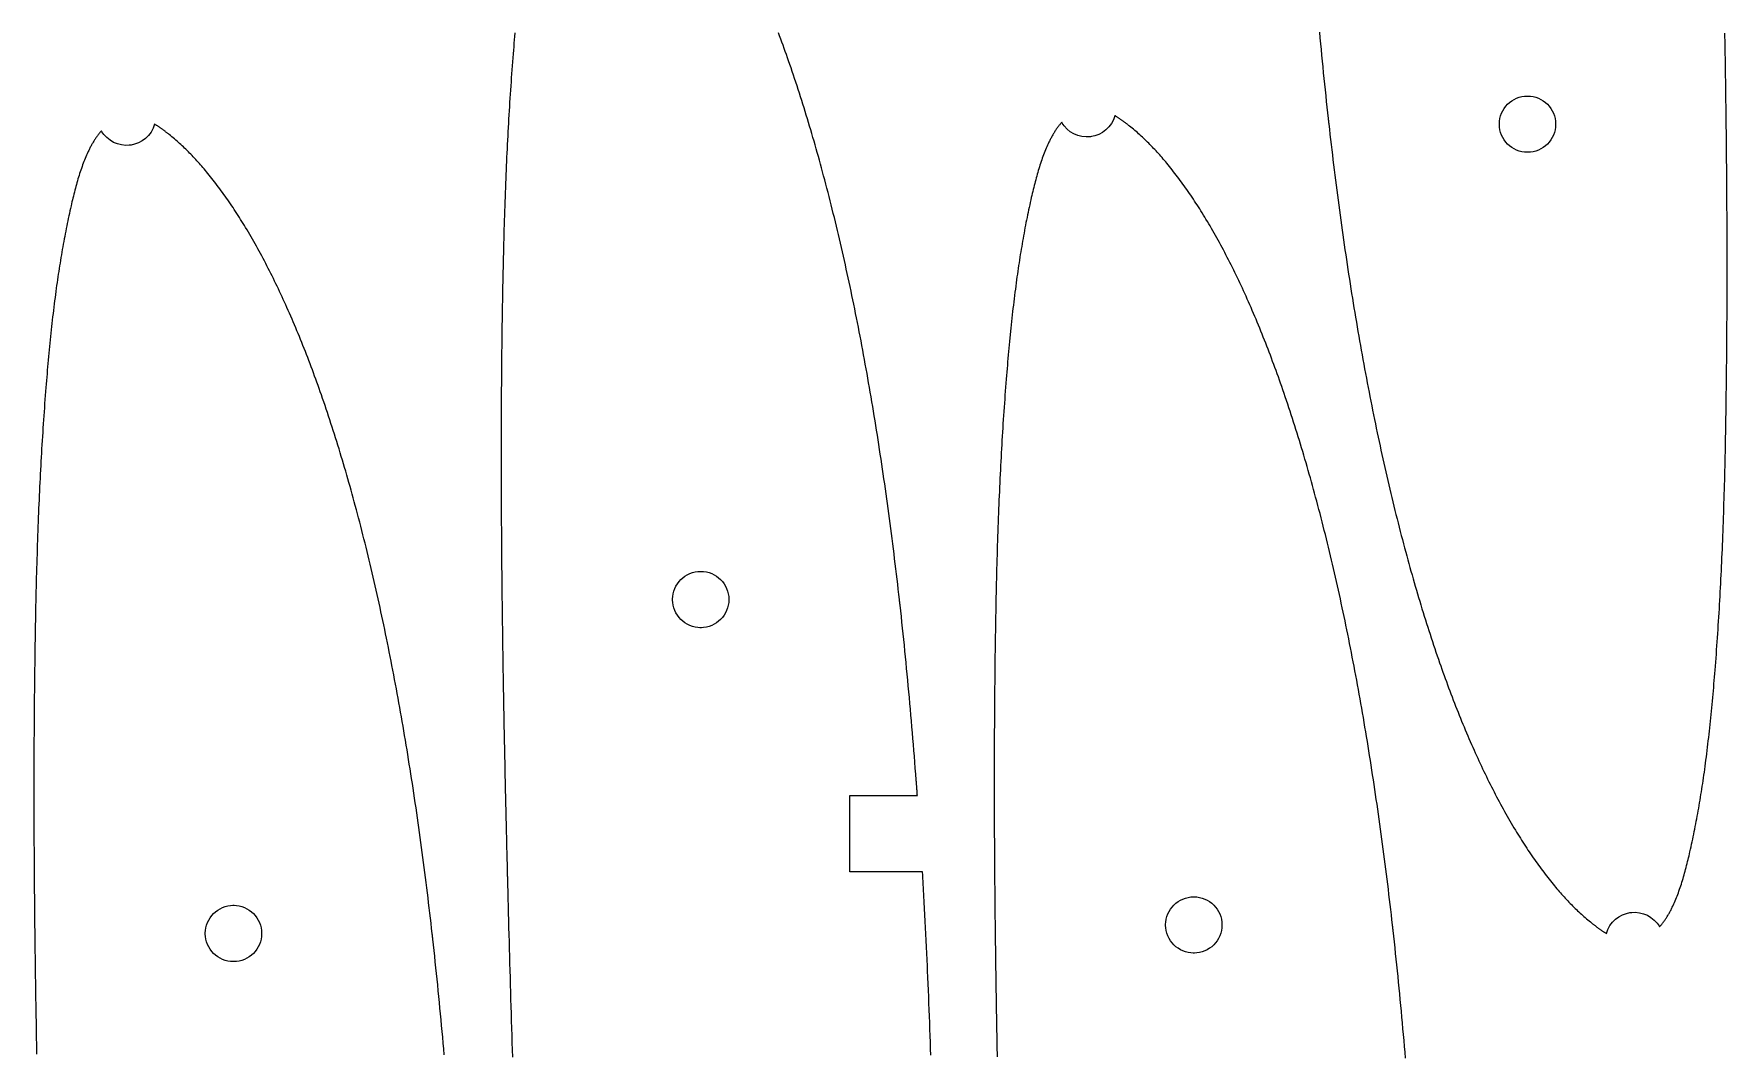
# Model space of a CAD drawing. Extents: x 0 to 97, y 0 to 653.
# Drawn here: x 0.7 to 94, y 342 to 398.2 of the extents above; entities that cross this region are included whole.
import ezdxf

# ---------------------------------------------------------------- set-up
doc = ezdxf.new("R2010")
doc.units = 0
doc.layers.get('0').update_dxf_attribs({"linetype": 'CONTINUOUS'})

msp = doc.modelspace()

# ---------------------------------------------------------------- linework, layer by layer
at = {"color": 0}
for points in [[(71.5228, 398.274), (71.5525, 397.953), (71.5825, 397.632), (71.6129, 397.313), (71.6438, 396.992), (71.6749, 396.674), (71.7064, 396.354), (71.7382, 396.036), (71.7704, 395.718), (71.8031, 395.401), (71.836, 395.085), (71.8693, 394.768), (71.9031, 394.451), (71.9369, 394.136), (71.9715, 393.821), (72.0063, 393.507), (72.0075, 393.497), (72.0086, 393.486), (72.0097, 393.476), (72.011, 393.465), (72.0121, 393.456), (72.0132, 393.446), (72.0154, 393.425), (72.0167, 393.414), (72.0178, 393.404), (72.0189, 393.393), (72.0201, 393.383), (72.0212, 393.374), (72.0224, 393.362), (72.0236, 393.353), (72.0258, 393.332), (72.0271, 393.322), (72.0282, 393.311), (72.0293, 393.301), (72.0304, 393.29), (72.0317, 393.281), (72.0328, 393.271), (72.0339, 393.26), (72.0351, 393.25), (72.0362, 393.239), (72.0374, 393.229), (72.0386, 393.219), (72.0397, 393.208), (72.0408, 393.199), (72.0728, 392.917), (72.105, 392.636), (72.1376, 392.354), (72.1704, 392.074), (72.2036, 391.794), (72.2371, 391.515), (72.2708, 391.235), (72.305, 390.957), (72.3394, 390.678), (72.3742, 390.4), (72.4092, 390.122), (72.4446, 389.846), (72.4803, 389.569), (72.5162, 389.293), (72.5526, 389.017), (72.5892, 388.742), (72.6261, 388.467), (72.6635, 388.192), (72.701, 387.918), (72.7389, 387.644), (72.7771, 387.371), (72.8157, 387.097), (72.8544, 386.825), (72.8936, 386.553), (72.9332, 386.282), (72.9729, 386.011), (73.0131, 385.74), (73.0536, 385.471), (73.0943, 385.201), (73.1354, 384.932), (73.1764, 384.667), (73.2175, 384.401), (73.259, 384.138), (73.3008, 383.874), (73.3431, 383.611), (73.3854, 383.349), (73.4283, 383.086), (73.4714, 382.824), (73.5149, 382.563), (73.5586, 382.301), (73.6028, 382.042), (73.6472, 381.782), (73.6919, 381.522), (73.7371, 381.264), (73.7825, 381.006), (73.8282, 380.747), (73.8743, 380.49), (73.9208, 380.233), (73.9676, 379.976), (74.0147, 379.721), (74.0622, 379.465), (74.11, 379.211), (74.1582, 378.956), (74.2067, 378.703), (74.2556, 378.449), (74.3049, 378.196), (74.3544, 377.944), (74.4043, 377.692), (74.4546, 377.442), (74.5053, 377.19), (74.5562, 376.94), (74.6064, 376.696), (74.6569, 376.453), (74.7078, 376.21), (74.759, 375.968), (74.8107, 375.726), (74.8626, 375.485), (74.9149, 375.244), (74.9675, 375.004), (75.0206, 374.764), (75.0739, 374.525), (75.1275, 374.286), (75.1815, 374.049), (75.236, 373.811), (75.2907, 373.574), (75.3458, 373.338), (75.4013, 373.101), (75.4571, 372.867), (75.5133, 372.632), (75.5699, 372.397), (75.6268, 372.164), (75.684, 371.932), (75.7415, 371.699), (75.7996, 371.468), (75.8579, 371.236), (75.9167, 371.006), (75.9757, 370.776), (76.0351, 370.547), (76.095, 370.318), (76.1551, 370.09), (76.2156, 369.862), (76.2765, 369.636), (76.334, 369.424), (76.3917, 369.213), (76.4499, 369.001), (76.5082, 368.792), (76.5669, 368.582), (76.6261, 368.372), (76.6856, 368.164), (76.7453, 367.956), (76.8053, 367.749), (76.8658, 367.542), (76.9265, 367.335), (76.9876, 367.129), (77.049, 366.925), (77.1108, 366.721), (77.1729, 366.517), (77.2354, 366.314), (77.2982, 366.111), (77.3614, 365.908), (77.4249, 365.707), (77.4886, 365.507), (77.5529, 365.307), (77.6175, 365.107), (77.6824, 364.908), (77.7476, 364.711), (77.8132, 364.513), (77.8792, 364.317), (77.9456, 364.121), (78.0122, 363.925), (78.0793, 363.731), (78.1467, 363.536), (78.2076, 363.362), (78.2689, 363.189), (78.3304, 363.015), (78.3924, 362.843), (78.4546, 362.671), (78.5169, 362.5), (78.5797, 362.329), (78.6429, 362.16), (78.7063, 361.99), (78.7699, 361.821), (78.8339, 361.653), (78.8982, 361.485), (78.9628, 361.318), (79.0278, 361.151), (79.0931, 360.985), (79.1586, 360.819), (79.2244, 360.656), (79.2907, 360.492), (79.3571, 360.328), (79.424, 360.165), (79.4911, 360.003), (79.5586, 359.842), (79.6264, 359.681), (79.6946, 359.521), (79.7631, 359.361), (79.8318, 359.201), (79.901, 359.043), (79.9704, 358.886), (80.0401, 358.729), (80.1103, 358.574), (80.1769, 358.426), (80.2439, 358.279), (80.3111, 358.133), (80.3788, 357.989), (80.4465, 357.844), (80.5147, 357.7), (80.5832, 357.557), (80.6519, 357.414), (80.721, 357.272), (80.7904, 357.131), (80.8601, 356.99), (80.93, 356.85), (81.0003, 356.711), (81.071, 356.572), (81.1418, 356.433), (81.2129, 356.297), (81.2844, 356.16), (81.3562, 356.025), (81.4283, 355.889), (81.5007, 355.754), (81.5733, 355.621), (81.6464, 355.487), (81.7196, 355.356), (81.7932, 355.224), (81.8671, 355.093), (81.9413, 354.964), (82.0158, 354.835), (82.0906, 354.706), (82.1657, 354.578), (82.2411, 354.451), (82.3168, 354.325), (82.3851, 354.211), (82.4539, 354.1), (82.5228, 353.987), (82.5919, 353.876), (82.6612, 353.767), (82.731, 353.657), (82.8008, 353.547), (82.8708, 353.439), (82.9413, 353.332), (83.0117, 353.225), (83.0825, 353.118), (83.1535, 353.013), (83.2247, 352.908), (83.2963, 352.804), (83.3679, 352.701), (83.4399, 352.599), (83.5119, 352.497), (83.5843, 352.397), (83.6569, 352.297), (83.7297, 352.197), (83.8028, 352.099), (83.876, 352.001), (83.9494, 351.904), (84.0231, 351.808), (84.0969, 351.714), (84.171, 351.619), (84.2453, 351.526), (84.3197, 351.433), (84.3944, 351.343), (84.4694, 351.251), (84.535, 351.174), (84.6007, 351.096), (84.6667, 351.018), (84.7328, 350.942), (84.799, 350.867), (84.8654, 350.792), (84.9321, 350.718), (84.9989, 350.644), (85.0658, 350.571), (85.1331, 350.499), (85.2004, 350.428), (85.2679, 350.357), (85.3357, 350.287), (85.4037, 350.218), (85.4719, 350.149), (85.5403, 350.081), (85.6089, 350.014), (85.6778, 349.947), (85.7468, 349.882), (85.8161, 349.817), (85.8857, 349.753), (85.9554, 349.689), (86.0254, 349.625), (86.0957, 349.564), (86.1663, 349.501), (86.2369, 349.442), (86.3081, 349.381), (86.3793, 349.322), (86.4508, 349.263), (86.5226, 349.206), (86.5483, 349.185), (86.5742, 349.164), (86.6, 349.144), (86.6258, 349.124), (86.6518, 349.103), (86.6776, 349.083), (86.7036, 349.064), (86.7296, 349.043), (86.7556, 349.024), (86.7817, 349.004), (86.8076, 348.985), (86.8337, 348.965), (86.8599, 348.946), (86.886, 348.928), (86.9122, 348.908), (86.9383, 348.89), (86.9646, 348.871), (86.9907, 348.853), (87.0169, 348.835), (87.0432, 348.817), (87.0694, 348.799), (87.0957, 348.781), (87.1219, 348.763), (87.1482, 348.746), (87.1746, 348.729), (87.2008, 348.711), (87.2272, 348.694), (87.2535, 348.678), (87.2797, 348.661), (87.3061, 348.646), (87.3325, 348.629), (87.3485, 348.686), (87.4138, 348.854), (87.5256, 349.061), (87.665, 349.247), (87.8292, 349.411), (88.0151, 349.549), (88.22, 349.658), (88.4411, 349.739), (88.6163, 349.779), (88.6754, 349.786), (88.7344, 349.793), (88.9139, 349.797), (89.1479, 349.775), (89.3736, 349.718), (89.5878, 349.631), (89.7871, 349.511), (89.9679, 349.365), (90.1271, 349.193), (90.2314, 349.046), (90.2611, 348.994), (90.2896, 349.026), (90.3178, 349.06), (90.3456, 349.093), (90.3732, 349.126), (90.4006, 349.161), (90.4276, 349.196), (90.4544, 349.231), (90.481, 349.267), (90.5074, 349.303), (90.5335, 349.34), (90.5593, 349.376), (90.5849, 349.415), (90.6101, 349.453), (90.6353, 349.492), (90.6601, 349.531), (90.6847, 349.571), (90.709, 349.611), (90.7332, 349.651), (90.7571, 349.692), (90.7808, 349.733), (90.8043, 349.775), (90.8275, 349.818), (90.8506, 349.86), (90.8733, 349.904), (90.8958, 349.947), (90.9182, 349.992), (90.9404, 350.036), (90.9624, 350.081), (90.9842, 350.126), (91.0057, 350.172), (91.044, 350.256), (91.0818, 350.34), (91.119, 350.426), (91.1556, 350.514), (91.1914, 350.603), (91.2267, 350.692), (91.2614, 350.783), (91.2957, 350.875), (91.3293, 350.968), (91.3624, 351.063), (91.395, 351.158), (91.4271, 351.254), (91.4587, 351.351), (91.4899, 351.45), (91.5206, 351.549), (91.5507, 351.649), (91.5806, 351.75), (91.6099, 351.853), (91.6389, 351.956), (91.6675, 352.058), (91.6957, 352.162), (91.7235, 352.268), (91.751, 352.374), (91.7782, 352.481), (91.805, 352.588), (91.8317, 352.696), (91.8579, 352.804), (91.8839, 352.914), (91.9096, 353.022), (91.9351, 353.133), (91.966, 353.268), (91.9964, 353.404), (92.0265, 353.542), (92.0565, 353.679), (92.086, 353.818), (92.1153, 353.957), (92.1442, 354.096), (92.1728, 354.237), (92.2011, 354.378), (92.229, 354.519), (92.2567, 354.662), (92.284, 354.806), (92.3111, 354.95), (92.3379, 355.096), (92.3643, 355.24), (92.3906, 355.388), (92.4164, 355.533), (92.4419, 355.682), (92.4671, 355.831), (92.4921, 355.979), (92.5167, 356.129), (92.5411, 356.279), (92.5651, 356.431), (92.5889, 356.583), (92.6124, 356.735), (92.6356, 356.889), (92.6583, 357.043), (92.681, 357.197), (92.7033, 357.353), (92.7253, 357.508), (92.7471, 357.665), (92.7703, 357.838), (92.7935, 358.01), (92.8161, 358.183), (92.8385, 358.357), (92.8604, 358.532), (92.8822, 358.708), (92.9036, 358.885), (92.9247, 359.061), (92.9454, 359.24), (92.966, 359.418), (92.9861, 359.599), (93.0061, 359.778), (93.0257, 359.96), (93.045, 360.14), (93.064, 360.324), (93.0828, 360.506), (93.1014, 360.69), (93.1196, 360.874), (93.1376, 361.06), (93.1553, 361.244), (93.1728, 361.431), (93.19, 361.618), (93.2069, 361.806), (93.2237, 361.994), (93.2403, 362.183), (93.2565, 362.372), (93.2726, 362.563), (93.2885, 362.753), (93.304, 362.944), (93.3194, 363.136), (93.3368, 363.357), (93.3539, 363.576), (93.3707, 363.799), (93.3872, 364.021), (93.4035, 364.243), (93.4196, 364.467), (93.4353, 364.692), (93.4508, 364.917), (93.4661, 365.142), (93.4811, 365.368), (93.4958, 365.596), (93.5103, 365.824), (93.5244, 366.051), (93.5385, 366.281), (93.5521, 366.51), (93.5656, 366.74), (93.5787, 366.972), (93.5917, 367.204), (93.6043, 367.436), (93.6168, 367.669), (93.6289, 367.903), (93.6408, 368.138), (93.6525, 368.372), (93.6639, 368.608), (93.6751, 368.844), (93.686, 369.082), (93.6967, 369.319), (93.7071, 369.558), (93.7172, 369.797), (93.7272, 370.036), (93.7368, 370.276), (93.7467, 370.528), (93.7563, 370.779), (93.7656, 371.032), (93.7746, 371.286), (93.7833, 371.539), (93.7919, 371.794), (93.8003, 372.049), (93.8083, 372.306), (93.8161, 372.561), (93.8236, 372.818), (93.8311, 373.076), (93.8382, 373.335), (93.8451, 373.593), (93.8518, 373.853), (93.8583, 374.114), (93.8646, 374.374), (93.8707, 374.636), (93.8765, 374.897), (93.8822, 375.16), (93.8878, 375.424), (93.8931, 375.686), (93.8982, 375.951), (93.9031, 376.215), (93.9078, 376.482), (93.9125, 376.747), (93.9168, 377.014), (93.9211, 377.281), (93.9251, 377.549), (93.929, 377.817), (93.9329, 378.085), (93.9368, 378.376), (93.9406, 378.668), (93.9442, 378.961), (93.9475, 379.254), (93.9508, 379.549), (93.9539, 379.843), (93.9568, 380.138), (93.9594, 380.433), (93.9621, 380.731), (93.9644, 381.026), (93.9667, 381.325), (93.9688, 381.622), (93.9707, 381.921), (93.9725, 382.221), (93.974, 382.519), (93.9754, 382.821), (93.9767, 383.121), (93.9778, 383.422), (93.9786, 383.725), (93.9794, 384.028), (93.9801, 384.331), (93.9806, 384.635), (93.9808, 384.939), (93.981, 385.243), (93.981, 385.549), (93.9807, 385.854), (93.9804, 386.161), (93.9799, 386.468), (93.9792, 386.776), (93.9785, 387.083), (93.9775, 387.392), (93.9768, 387.576), (93.9761, 387.761), (93.9753, 387.947), (93.9744, 388.132), (93.9736, 388.317), (93.9728, 388.503), (93.9717, 388.689), (93.9707, 388.875), (93.9696, 389.061), (93.9685, 389.247), (93.9672, 389.433), (93.966, 389.619), (93.9647, 389.807), (93.9633, 389.993), (93.9619, 390.181), (93.9606, 390.368), (93.959, 390.556), (93.9575, 390.743), (93.9558, 390.931), (93.9542, 391.119), (93.9525, 391.307), (93.9507, 391.496), (93.9489, 391.685), (93.9471, 391.872), (93.9451, 392.061), (93.9432, 392.251), (93.9413, 392.44), (93.9392, 392.629), (93.9371, 392.819), (93.935, 393.008), (93.9328, 393.199), (93.931, 393.35), (93.9292, 393.503), (93.9274, 393.654), (93.9254, 393.807), (93.9235, 393.958), (93.9217, 394.111), (93.9196, 394.264), (93.9176, 394.417), (93.9157, 394.568), (93.9136, 394.721), (93.9115, 394.875), (93.9094, 395.028), (93.9072, 395.181), (93.9051, 395.333), (93.9029, 395.487), (93.9007, 395.64), (93.8985, 395.793), (93.8961, 395.947), (93.8939, 396.101), (93.8915, 396.254), (93.8892, 396.408), (93.8868, 396.563), (93.8844, 396.717), (93.8819, 396.871), (93.8794, 397.025), (93.8769, 397.179), (93.8744, 397.333), (93.8719, 397.487), (93.8693, 397.643), (93.8668, 397.797), (93.8633, 398.001), (93.8599, 398.207)], [(27.2108, 398.225), (27.1943, 398.036), (27.1781, 397.846), (27.1619, 397.656), (27.1461, 397.465), (27.1306, 397.274), (27.1151, 397.082), (27.0978, 396.862), (27.0807, 396.642), (27.0639, 396.421), (27.0474, 396.199), (27.031, 395.975), (27.015, 395.751), (26.9993, 395.528), (26.9837, 395.303), (26.9685, 395.076), (26.9535, 394.85), (26.9387, 394.624), (26.9243, 394.396), (26.9101, 394.168), (26.8961, 393.939), (26.8825, 393.708), (26.869, 393.478), (26.8558, 393.247), (26.8429, 393.015), (26.8303, 392.782), (26.8178, 392.55), (26.8057, 392.315), (26.7938, 392.081), (26.7821, 391.846), (26.7707, 391.61), (26.7594, 391.374), (26.7486, 391.138), (26.7379, 390.899), (26.7275, 390.661), (26.7174, 390.422), (26.7074, 390.182), (26.6978, 389.942), (26.6879, 389.692), (26.6783, 389.439), (26.669, 389.186), (26.66, 388.933), (26.6513, 388.679), (26.6426, 388.425), (26.6344, 388.169), (26.6262, 387.914), (26.6185, 387.657), (26.6108, 387.4), (26.6035, 387.143), (26.5964, 386.885), (26.5894, 386.625), (26.5828, 386.365), (26.5763, 386.106), (26.57, 385.844), (26.5639, 385.583), (26.5581, 385.321), (26.5524, 385.058), (26.5468, 384.796), (26.5415, 384.532), (26.5364, 384.268), (26.5315, 384.003), (26.5268, 383.737), (26.5221, 383.471), (26.5178, 383.206), (26.5135, 382.938), (26.5094, 382.671), (26.5054, 382.403), (26.5017, 382.133), (26.4978, 381.842), (26.494, 381.55), (26.4904, 381.257), (26.4871, 380.964), (26.4839, 380.671), (26.4807, 380.376), (26.4778, 380.081), (26.4751, 379.785), (26.4725, 379.489), (26.4701, 379.192), (26.4679, 378.894), (26.4658, 378.596), (26.4639, 378.297), (26.4621, 377.999), (26.4606, 377.699), (26.4592, 377.399), (26.4579, 377.097), (26.4568, 376.796), (26.4558, 376.494), (26.4551, 376.192), (26.4544, 375.888), (26.454, 375.585), (26.4538, 375.281), (26.4536, 374.975), (26.4536, 374.669), (26.4539, 374.364), (26.4542, 374.057), (26.4547, 373.75), (26.4554, 373.443), (26.4561, 373.135), (26.4571, 372.826), (26.4578, 372.642), (26.4585, 372.457), (26.4593, 372.272), (26.4601, 372.088), (26.461, 371.901), (26.4618, 371.717), (26.4628, 371.531), (26.4639, 371.344), (26.465, 371.158), (26.4661, 370.972), (26.4672, 370.786), (26.4685, 370.599), (26.4699, 370.412), (26.4713, 370.225), (26.4726, 370.037), (26.474, 369.851), (26.4756, 369.664), (26.4771, 369.475), (26.4787, 369.287), (26.4804, 369.1), (26.4821, 368.911), (26.4839, 368.724), (26.4856, 368.535), (26.4875, 368.346), (26.4894, 368.157), (26.4914, 367.968), (26.4933, 367.779), (26.4954, 367.589), (26.4975, 367.4), (26.4996, 367.21), (26.5018, 367.021), (26.5036, 366.868), (26.5054, 366.717), (26.5072, 366.564), (26.5092, 366.412), (26.5111, 366.26), (26.5129, 366.108), (26.5149, 365.956), (26.5169, 365.803), (26.5189, 365.65), (26.521, 365.497), (26.5231, 365.344), (26.5251, 365.192), (26.5274, 365.039), (26.5294, 364.885), (26.5317, 364.732), (26.5339, 364.579), (26.5361, 364.425), (26.5385, 364.272), (26.5407, 364.118), (26.5431, 363.964), (26.5454, 363.81), (26.5478, 363.657), (26.5501, 363.503), (26.5526, 363.349), (26.555, 363.194), (26.5575, 363.04), (26.5601, 362.885), (26.5626, 362.731), (26.5653, 362.576), (26.5678, 362.421), (26.5713, 362.217), (26.5747, 362.013), (26.5783, 361.808), (26.5819, 361.603), (26.5856, 361.397), (26.5893, 361.193), (26.5931, 360.987), (26.5967, 360.782), (26.6006, 360.575), (26.6044, 360.369), (26.6083, 360.164), (26.6122, 359.957), (26.6163, 359.751), (26.6203, 359.544), (26.6243, 359.338), (26.6285, 359.132), (26.6326, 358.925), (26.6368, 358.717), (26.641, 358.51), (26.6453, 358.303), (26.6496, 358.094), (26.6539, 357.888), (26.6582, 357.679), (26.6626, 357.471), (26.6672, 357.264), (26.6717, 357.056), (26.6761, 356.847), (26.6808, 356.638), (26.6854, 356.429), (26.69, 356.221), (26.6931, 356.082), (26.6963, 355.942), (26.6994, 355.803), (26.7025, 355.664), (26.7057, 355.525), (26.7089, 355.385), (26.7121, 355.246), (26.7153, 355.106), (26.7185, 354.967), (26.725, 354.688), (26.7283, 354.547), (26.7317, 354.407), (26.7349, 354.268), (26.7383, 354.128), (26.7415, 353.987), (26.745, 353.847), (26.7517, 353.567), (26.7551, 353.426), (26.7585, 353.286), (26.7619, 353.146), (26.7654, 353.006), (26.7724, 352.725), (26.7793, 352.443), (26.7828, 352.303), (26.7862, 352.161), (26.7899, 352.021), (26.7904, 351.997), (26.7917, 351.95), (26.7922, 351.926), (26.7928, 351.903), (26.7935, 351.879), (26.794, 351.856), (26.7946, 351.832), (26.7951, 351.808), (26.7958, 351.785), (26.7964, 351.761), (26.7976, 351.714), (26.7982, 351.69), (26.8, 351.618), (26.8006, 351.594), (26.8029, 351.5), (26.8036, 351.476), (26.8065, 351.358), (26.8072, 351.335), (26.8078, 351.311), (26.8178, 350.921), (26.8279, 350.529), (26.8382, 350.138), (26.8485, 349.746), (26.8589, 349.354), (26.8693, 348.961), (26.88, 348.568), (26.8907, 348.174), (26.9015, 347.779), (26.9124, 347.385), (26.9233, 346.99), (26.9343, 346.594), (26.9454, 346.199), (26.9567, 345.803), (26.9681, 345.406), (26.9794, 345.008), (26.991, 344.611), (27.0025, 344.214), (27.0142, 343.815), (27.026, 343.417), (27.0378, 343.018), (27.0497, 342.618), (27.0617, 342.219), (27.0738, 341.819)], [(50.119, 341.925), (50.1078, 342.285), (50.0962, 342.643), (50.0843, 343.001), (50.0719, 343.358), (50.0594, 343.717), (50.0464, 344.074), (50.0331, 344.431), (50.0194, 344.786), (50.0054, 345.143), (49.9911, 345.499), (49.9764, 345.854), (49.9612, 346.21), (49.946, 346.564), (49.9381, 346.742), (49.9301, 346.918), (49.9221, 347.096), (49.914, 347.272), (49.9058, 347.45), (49.8975, 347.626), (49.8892, 347.804), (49.8807, 347.981), (49.8721, 348.157), (49.8635, 348.333), (49.8547, 348.51), (49.846, 348.686), (49.8371, 348.862), (49.8281, 349.039), (49.8189, 349.215), (49.8097, 349.392), (49.8006, 349.567), (49.7912, 349.743), (49.7818, 349.919), (49.7724, 350.094), (49.7626, 350.269), (49.7529, 350.446), (49.7432, 350.621), (49.7333, 350.796), (49.7235, 350.971), (49.7133, 351.146), (49.7032, 351.321), (49.6931, 351.496), (49.6828, 351.671), (49.6724, 351.846), (49.6619, 352.021), (45.6619, 352.021), (45.6619, 356.221), (49.3825, 356.221), (49.3782, 356.278), (49.3761, 356.307), (49.374, 356.335), (49.3719, 356.364), (49.3699, 356.393), (49.3676, 356.422), (49.3635, 356.479), (49.3614, 356.508), (49.3571, 356.565), (49.3549, 356.594), (49.3528, 356.622), (49.3486, 356.681), (49.3464, 356.708), (49.3443, 356.737), (49.3421, 356.767), (49.34, 356.794), (49.3378, 356.824), (49.3357, 356.853), (49.3336, 356.881), (49.3314, 356.91), (49.3293, 356.938), (49.3271, 356.967), (49.3249, 356.996), (49.3228, 357.024), (49.3207, 357.053), (49.3185, 357.082), (49.2936, 357.408), (49.2683, 357.735), (49.2428, 358.061), (49.2171, 358.388), (49.191, 358.713), (49.1644, 359.039), (49.1376, 359.362), (49.1106, 359.688), (49.0832, 360.011), (49.0556, 360.335), (49.0275, 360.657), (48.999, 360.981), (48.9703, 361.303), (48.9413, 361.624), (48.9118, 361.946), (48.8821, 362.267), (48.8521, 362.588), (48.8217, 362.907), (48.7908, 363.226), (48.7597, 363.546), (48.7282, 363.864), (48.6964, 364.182), (48.6642, 364.5), (48.6315, 364.818), (48.5986, 365.135), (48.5653, 365.451), (48.5317, 365.767), (48.4975, 366.082), (48.4631, 366.397), (48.4283, 366.713), (48.4271, 366.722), (48.4238, 366.753), (48.4225, 366.764), (48.4203, 366.783), (48.4192, 366.794), (48.4179, 366.804), (48.4168, 366.815), (48.4157, 366.825), (48.4133, 366.846), (48.4122, 366.856), (48.411, 366.867), (48.4099, 366.876), (48.4087, 366.886), (48.4075, 366.897), (48.4064, 366.907), (48.4053, 366.918), (48.4042, 366.928), (48.4029, 366.938), (48.4018, 366.949), (48.4007, 366.958), (48.3994, 366.969), (48.3983, 366.979), (48.3972, 366.99), (48.396, 367), (48.3949, 367.01), (48.3938, 367.021), (48.3618, 367.301), (48.3296, 367.583), (48.2969, 367.864), (48.2642, 368.144), (48.231, 368.425), (48.1975, 368.704), (48.1638, 368.983), (48.1296, 369.263), (48.0951, 369.54), (48.0604, 369.818), (48.0253, 370.096), (47.99, 370.374), (47.9543, 370.65), (47.9183, 370.926), (47.8819, 371.203), (47.8454, 371.478), (47.8085, 371.753), (47.7711, 372.028), (47.7336, 372.301), (47.6957, 372.575), (47.6575, 372.849), (47.619, 373.121), (47.5801, 373.393), (47.541, 373.665), (47.5014, 373.936), (47.4617, 374.208), (47.4215, 374.478), (47.381, 374.749), (47.3403, 375.018), (47.2992, 375.287), (47.2582, 375.551), (47.2171, 375.817), (47.1756, 376.081), (47.1337, 376.344), (47.0915, 376.608), (47.0492, 376.871), (47.0062, 377.133), (46.9632, 377.394), (46.9197, 377.656), (46.876, 377.917), (46.8318, 378.178), (46.7874, 378.438), (46.7426, 378.696), (46.6975, 378.956), (46.6521, 379.214), (46.6064, 379.472), (46.5603, 379.729), (46.5138, 379.986), (46.4671, 380.242), (46.4199, 380.499), (46.3724, 380.754), (46.3246, 381.008), (46.2764, 381.263), (46.2279, 381.517), (46.179, 381.769), (46.1297, 382.022), (46.0801, 382.275), (46.0303, 382.526), (45.98, 382.778), (45.9293, 383.028), (45.8783, 383.278), (45.8282, 383.522), (45.7776, 383.765), (45.7267, 384.008), (45.6756, 384.251), (45.6239, 384.493), (45.5719, 384.735), (45.5197, 384.975), (45.4671, 385.215), (45.414, 385.456), (45.3607, 385.694), (45.3071, 385.932), (45.2529, 386.171), (45.1986, 386.408), (45.1439, 386.644), (45.0887, 386.882), (45.0332, 387.117), (44.9775, 387.353), (44.9213, 387.588), (44.8647, 387.821), (44.8078, 388.054), (44.7506, 388.287), (44.6929, 388.519), (44.635, 388.751), (44.5767, 388.982), (44.5179, 389.213), (44.4589, 389.443), (44.3994, 389.672), (44.3396, 389.9), (44.2794, 390.128), (44.219, 390.356), (44.1581, 390.582), (44.1006, 390.794), (44.0429, 391.006), (43.9847, 391.217), (43.9264, 391.428), (43.8675, 391.638), (43.8085, 391.846), (43.749, 392.054), (43.6893, 392.263), (43.6292, 392.471), (43.5689, 392.678), (43.5081, 392.883), (43.4469, 393.089), (43.3856, 393.294), (43.3238, 393.499), (43.2617, 393.703), (43.1992, 393.906), (43.1364, 394.108), (43.0732, 394.31), (43.0097, 394.511), (42.946, 394.713), (42.8817, 394.912), (42.8171, 395.111), (42.7522, 395.31), (42.6869, 395.508), (42.6214, 395.706), (42.5554, 395.903), (42.489, 396.099), (42.4224, 396.294), (42.3553, 396.489), (42.2879, 396.683), (42.2269, 396.857), (42.1657, 397.031), (42.1042, 397.203), (42.0422, 397.376), (41.9801, 397.547), (41.9176, 397.719), (41.8549, 397.889), (41.7917, 398.06), (41.7283, 398.229)], [(76.2683, 341.765), (76.241, 342.089), (76.2132, 342.412), (76.1851, 342.736), (76.1568, 343.058), (76.1281, 343.381), (76.099, 343.703), (76.0696, 344.024), (76.0399, 344.344), (76.0097, 344.665), (75.9793, 344.985), (75.9486, 345.306), (75.9174, 345.624), (75.886, 345.943), (75.854, 346.261), (75.8219, 346.579), (75.7893, 346.896), (75.7564, 347.213), (75.7231, 347.529), (75.6893, 347.846), (75.6553, 348.161), (75.6208, 348.476), (75.5861, 348.79), (75.5849, 348.8), (75.5837, 348.811), (75.5826, 348.821), (75.5803, 348.842), (75.5792, 348.851), (75.5781, 348.862), (75.5768, 348.872), (75.5757, 348.883), (75.5735, 348.904), (75.5722, 348.914), (75.5711, 348.924), (75.57, 348.935), (75.5688, 348.944), (75.5676, 348.956), (75.5665, 348.965), (75.5653, 348.975), (75.5642, 348.986), (75.5631, 348.996), (75.5607, 349.017), (75.5596, 349.026), (75.5583, 349.037), (75.5572, 349.047), (75.5561, 349.058), (75.5549, 349.068), (75.5538, 349.078), (75.5526, 349.089), (75.5514, 349.099), (75.5196, 349.381), (75.4872, 349.661), (75.4547, 349.943), (75.4219, 350.224), (75.3886, 350.503), (75.3551, 350.782), (75.3214, 351.061), (75.2874, 351.34), (75.2529, 351.619), (75.2182, 351.897), (75.1831, 352.175), (75.1478, 352.451), (75.1121, 352.728), (75.0761, 353.004), (75.0397, 353.281), (75.0032, 353.556), (74.9662, 353.831), (74.9289, 354.106), (74.8914, 354.379), (74.8535, 354.653), (74.8153, 354.926), (74.7767, 355.2), (74.7379, 355.472), (74.6986, 355.744), (74.6592, 356.015), (74.6193, 356.286), (74.5792, 356.557), (74.5388, 356.826), (74.4981, 357.096), (74.4568, 357.365), (74.416, 357.631), (74.3747, 357.896), (74.3333, 358.16), (74.2914, 358.424), (74.2493, 358.686), (74.2068, 358.949), (74.164, 359.211), (74.121, 359.474), (74.0775, 359.735), (74.0338, 359.996), (73.9896, 360.256), (73.9451, 360.515), (73.9004, 360.775), (73.8553, 361.033), (73.8099, 361.292), (73.7642, 361.55), (73.7181, 361.807), (73.6715, 362.064), (73.6247, 362.321), (73.5776, 362.576), (73.5301, 362.832), (73.4824, 363.086), (73.4342, 363.342), (73.3857, 363.594), (73.3368, 363.849), (73.2875, 364.101), (73.2379, 364.353), (73.1881, 364.606), (73.1378, 364.856), (73.0871, 365.107), (73.0361, 365.357), (72.9858, 365.601), (72.9354, 365.844), (72.8844, 366.088), (72.8332, 366.329), (72.7817, 366.571), (72.7297, 366.813), (72.6775, 367.053), (72.6247, 367.293), (72.5718, 367.533), (72.5185, 367.772), (72.4647, 368.011), (72.4107, 368.249), (72.3564, 368.486), (72.3015, 368.724), (72.2465, 368.96), (72.191, 369.196), (72.1351, 369.431), (72.079, 369.665), (72.0225, 369.9), (71.9656, 370.133), (71.9083, 370.365), (71.8507, 370.599), (71.7928, 370.829), (71.7344, 371.061), (71.6757, 371.292), (71.6167, 371.521), (71.5572, 371.75), (71.4974, 371.979), (71.4372, 372.207), (71.3767, 372.435), (71.3158, 372.661), (71.2583, 372.874), (71.2006, 373.085), (71.1425, 373.296), (71.084, 373.506), (71.0253, 373.715), (70.9662, 373.925), (70.9068, 374.133), (70.8471, 374.342), (70.7869, 374.549), (70.7265, 374.756), (70.6658, 374.963), (70.6047, 375.168), (70.5433, 375.372), (70.4815, 375.576), (70.4194, 375.781), (70.3569, 375.983), (70.2942, 376.186), (70.231, 376.389), (70.1675, 376.59), (70.1036, 376.79), (70.0394, 376.99), (69.9749, 377.19), (69.91, 377.389), (69.8447, 377.586), (69.7792, 377.785), (69.7132, 377.981), (69.6468, 378.176), (69.5801, 378.372), (69.5131, 378.567), (69.4457, 378.761), (69.3847, 378.935), (69.3235, 379.108), (69.2618, 379.282), (69.2, 379.454), (69.1378, 379.626), (69.0754, 379.797), (69.0126, 379.968), (68.9494, 380.138), (68.8861, 380.307), (68.8224, 380.476), (68.7585, 380.644), (68.6942, 380.813), (68.6294, 380.979), (68.5646, 381.146), (68.4993, 381.313), (68.4338, 381.478), (68.3679, 381.642), (68.3017, 381.806), (68.2351, 381.969), (68.1683, 382.132), (68.1013, 382.294), (68.0338, 382.456), (67.9658, 382.617), (67.8978, 382.776), (67.8293, 382.936), (67.7606, 383.096), (67.6914, 383.254), (67.6219, 383.411), (67.5522, 383.568), (67.4821, 383.724), (67.4154, 383.871), (67.3485, 384.018), (67.2813, 384.164), (67.2136, 384.308), (67.1458, 384.453), (67.0776, 384.597), (67.0092, 384.74), (66.9404, 384.883), (66.8713, 385.025), (66.8019, 385.167), (66.7322, 385.307), (66.6622, 385.447), (66.5921, 385.586), (66.5214, 385.725), (66.4506, 385.864), (66.3793, 386), (66.3079, 386.138), (66.2361, 386.272), (66.164, 386.408), (66.0917, 386.543), (66.0189, 386.676), (65.946, 386.81), (65.8726, 386.942), (65.7992, 387.074), (65.7251, 387.204), (65.651, 387.333), (65.5765, 387.463), (65.5018, 387.592), (65.4267, 387.719), (65.3513, 387.846), (65.2756, 387.972), (65.2071, 388.086), (65.1385, 388.197), (65.0696, 388.31), (65.0004, 388.421), (64.9311, 388.531), (64.8614, 388.64), (64.7915, 388.75), (64.7215, 388.858), (64.6511, 388.965), (64.5806, 389.072), (64.5099, 389.179), (64.4387, 389.283), (64.3675, 389.389), (64.2961, 389.493), (64.2244, 389.596), (64.1525, 389.699), (64.0803, 389.8), (64.0079, 389.9), (63.9354, 390), (63.8626, 390.1), (63.7896, 390.199), (63.7164, 390.296), (63.6429, 390.393), (63.5692, 390.489), (63.4954, 390.583), (63.4213, 390.678), (63.3469, 390.771), (63.2725, 390.864), (63.1978, 390.954), (63.1229, 391.046), (63.0574, 391.124), (62.9915, 391.201), (62.9256, 391.279), (62.8596, 391.356), (62.7933, 391.431), (62.7268, 391.506), (62.6603, 391.579), (62.5935, 391.653), (62.5265, 391.726), (62.4593, 391.799), (62.3919, 391.869), (62.3243, 391.94), (62.2565, 392.01), (62.1886, 392.079), (62.1204, 392.149), (62.0521, 392.217), (61.9833, 392.283), (61.9146, 392.35), (61.8456, 392.415), (61.7763, 392.481), (61.7067, 392.544), (61.6369, 392.608), (61.5668, 392.672), (61.4965, 392.733), (61.4261, 392.796), (61.3553, 392.856), (61.2843, 392.917), (61.2131, 392.975), (61.1415, 393.035), (61.0697, 393.092), (61.0439, 393.112), (61.0181, 393.133), (60.9924, 393.153), (60.9664, 393.174), (60.9406, 393.194), (60.9147, 393.214), (60.8886, 393.233), (60.8628, 393.254), (60.8367, 393.274), (60.8107, 393.293), (60.7846, 393.313), (60.7586, 393.332), (60.7325, 393.351), (60.7064, 393.369), (60.6801, 393.389), (60.654, 393.407), (60.6278, 393.426), (60.6017, 393.444), (60.5754, 393.463), (60.5492, 393.481), (60.5229, 393.499), (60.4967, 393.517), (60.4704, 393.533), (60.444, 393.551), (60.4178, 393.568), (60.3915, 393.586), (60.3651, 393.603), (60.3389, 393.619), (60.3125, 393.636), (60.2862, 393.651), (60.2599, 393.668), (60.2437, 393.611), (60.1785, 393.443), (60.0667, 393.236), (59.9274, 393.05), (59.7632, 392.886), (59.5772, 392.749), (59.3722, 392.639), (59.1513, 392.558), (58.9761, 392.518), (58.9169, 392.511), (58.8579, 392.504), (58.6783, 392.5), (58.4444, 392.522), (58.2186, 392.579), (58.0044, 392.667), (57.8053, 392.786), (57.6243, 392.932), (57.4653, 393.106), (57.3608, 393.251), (57.3313, 393.303), (57.3028, 393.271), (57.2746, 393.237), (57.2468, 393.204), (57.2192, 393.171), (57.1918, 393.136), (57.1647, 393.101), (57.1379, 393.067), (57.1112, 393.031), (57.085, 392.994), (57.0589, 392.957), (57.0331, 392.921), (57.0075, 392.882), (56.9822, 392.844), (56.9571, 392.806), (56.9322, 392.767), (56.9076, 392.726), (56.8832, 392.686), (56.8592, 392.646), (56.8351, 392.606), (56.8115, 392.564), (56.7881, 392.522), (56.7649, 392.479), (56.7418, 392.436), (56.719, 392.393), (56.6964, 392.35), (56.674, 392.306), (56.6519, 392.261), (56.63, 392.217), (56.6082, 392.171), (56.5867, 392.125), (56.5483, 392.042), (56.5106, 391.957), (56.4733, 391.871), (56.4368, 391.783), (56.401, 391.694), (56.3656, 391.606), (56.3308, 391.514), (56.2967, 391.422), (56.2631, 391.329), (56.2299, 391.235), (56.1974, 391.139), (56.1653, 391.043), (56.1336, 390.946), (56.1025, 390.847), (56.0718, 390.749), (56.0417, 390.649), (56.0118, 390.547), (55.9824, 390.444), (55.9535, 390.342), (55.9249, 390.239), (55.8967, 390.135), (55.8688, 390.029), (55.8413, 389.924), (55.8142, 389.817), (55.7872, 389.71), (55.7607, 389.601), (55.7344, 389.493), (55.7085, 389.383), (55.6828, 389.275), (55.6572, 389.164), (55.6264, 389.029), (55.596, 388.893), (55.5657, 388.756), (55.5358, 388.618), (55.5062, 388.479), (55.4771, 388.34), (55.4482, 388.201), (55.4196, 388.06), (55.3912, 387.919), (55.3633, 387.776), (55.3356, 387.635), (55.3082, 387.492), (55.2813, 387.347), (55.2544, 387.201), (55.2279, 387.057), (55.2018, 386.91), (55.176, 386.764), (55.1504, 386.615), (55.1251, 386.467), (55.1003, 386.318), (55.0756, 386.168), (55.0512, 386.018), (55.0272, 385.867), (55.0035, 385.714), (54.98, 385.563), (54.9568, 385.408), (54.9339, 385.254), (54.9114, 385.1), (54.889, 384.944), (54.8671, 384.789), (54.8453, 384.632), (54.8219, 384.46), (54.7989, 384.287), (54.7762, 384.114), (54.7539, 383.94), (54.7318, 383.765), (54.7101, 383.589), (54.6888, 383.412), (54.6676, 383.236), (54.6468, 383.057), (54.6264, 382.879), (54.6061, 382.699), (54.5862, 382.519), (54.5667, 382.338), (54.5474, 382.157), (54.5283, 381.974), (54.5094, 381.792), (54.491, 381.607), (54.4728, 381.424), (54.4547, 381.237), (54.4369, 381.053), (54.4196, 380.867), (54.4022, 380.679), (54.3853, 380.492), (54.3686, 380.303), (54.3521, 380.114), (54.3358, 379.925), (54.3197, 379.735), (54.3039, 379.544), (54.2883, 379.353), (54.2729, 379.161), (54.2556, 378.94), (54.2385, 378.721), (54.2217, 378.499), (54.2051, 378.276), (54.1888, 378.054), (54.1728, 377.831), (54.1569, 377.606), (54.1415, 377.381), (54.1263, 377.156), (54.1113, 376.929), (54.0965, 376.701), (54.0821, 376.474), (54.0679, 376.246), (54.0539, 376.017), (54.0401, 375.787), (54.0268, 375.557), (54.0136, 375.325), (54.0007, 375.093), (53.9881, 374.861), (53.9756, 374.628), (53.9635, 374.394), (53.9515, 374.16), (53.9399, 373.925), (53.9285, 373.689), (53.9172, 373.453), (53.9064, 373.215), (53.8957, 372.978), (53.8853, 372.739), (53.8751, 372.5), (53.8651, 372.261), (53.8556, 372.021), (53.8457, 371.769), (53.8361, 371.518), (53.8268, 371.265), (53.8178, 371.011), (53.809, 370.758), (53.8004, 370.503), (53.7921, 370.249), (53.784, 369.992), (53.7762, 369.736), (53.7686, 369.479), (53.7613, 369.221), (53.7542, 368.963), (53.7472, 368.704), (53.7406, 368.444), (53.734, 368.183), (53.7276, 367.924), (53.7217, 367.661), (53.7158, 367.4), (53.7101, 367.138), (53.7046, 366.874), (53.6993, 366.611), (53.6942, 366.346), (53.6893, 366.082), (53.6844, 365.815), (53.6799, 365.55), (53.6756, 365.283), (53.6713, 365.017), (53.6672, 364.749), (53.6632, 364.481), (53.6594, 364.213), (53.6556, 363.921), (53.6518, 363.629), (53.6482, 363.336), (53.6449, 363.043), (53.6415, 362.749), (53.6385, 362.454), (53.6356, 362.16), (53.6329, 361.864), (53.6303, 361.567), (53.6279, 361.271), (53.6257, 360.972), (53.6235, 360.675), (53.6217, 360.376), (53.6199, 360.076), (53.6183, 359.778), (53.6169, 359.476), (53.6157, 359.176), (53.6146, 358.875), (53.6136, 358.572), (53.6129, 358.269), (53.6122, 357.967), (53.6118, 357.662), (53.6115, 357.358), (53.6114, 357.054), (53.6114, 356.749), (53.6117, 356.443), (53.6119, 356.136), (53.6124, 355.829), (53.6131, 355.522), (53.6139, 355.214), (53.6149, 354.906), (53.6156, 354.721), (53.6163, 354.536), (53.6171, 354.35), (53.6178, 354.165), (53.6188, 353.981), (53.6196, 353.794), (53.6206, 353.608), (53.6217, 353.422), (53.6228, 353.236), (53.6239, 353.05), (53.625, 352.864), (53.6263, 352.678), (53.6276, 352.49), (53.629, 352.304), (53.6304, 352.117), (53.6318, 351.929), (53.6333, 351.742), (53.6349, 351.554), (53.6364, 351.367), (53.6382, 351.178), (53.6399, 350.99), (53.6417, 350.801), (53.6433, 350.612), (53.6453, 350.425), (53.6471, 350.236), (53.649, 350.046), (53.6511, 349.857), (53.6532, 349.668), (53.6553, 349.478), (53.6574, 349.289), (53.6596, 349.099), (53.6614, 348.947), (53.6632, 348.794), (53.665, 348.643), (53.6669, 348.49), (53.6687, 348.339), (53.6707, 348.186), (53.6726, 348.033), (53.6747, 347.881), (53.6767, 347.728), (53.6788, 347.575), (53.6808, 347.422), (53.6829, 347.269), (53.685, 347.117), (53.6872, 346.964), (53.6894, 346.81), (53.6917, 346.657), (53.6939, 346.504), (53.6962, 346.35), (53.6985, 346.196), (53.7008, 346.043), (53.7032, 345.889), (53.7056, 345.735), (53.7079, 345.581), (53.7104, 345.426), (53.7128, 345.272), (53.7153, 345.118), (53.7178, 344.964), (53.7204, 344.81), (53.7229, 344.654), (53.7256, 344.5), (53.729, 344.296), (53.7325, 344.09), (53.7361, 343.886), (53.7397, 343.681), (53.7433, 343.476), (53.7471, 343.271), (53.7507, 343.065), (53.7544, 342.86), (53.7583, 342.654), (53.7622, 342.449), (53.7661, 342.242), (53.77, 342.036), (53.774, 341.829)], [(23.3204, 341.944), (23.2924, 342.268), (23.2639, 342.59), (23.2353, 342.912), (23.2061, 343.235), (23.1768, 343.556), (23.1471, 343.876), (23.1169, 344.197), (23.0865, 344.517), (23.0557, 344.836), (23.0246, 345.156), (22.9931, 345.475), (22.9612, 345.793), (22.929, 346.111), (22.8964, 346.428), (22.8635, 346.744), (22.8301, 347.061), (22.7965, 347.378), (22.7625, 347.693), (22.7281, 348.007), (22.6932, 348.322), (22.691, 348.343), (22.6897, 348.353), (22.6886, 348.364), (22.6863, 348.383), (22.6851, 348.394), (22.684, 348.404), (22.6828, 348.415), (22.6817, 348.425), (22.6794, 348.446), (22.6783, 348.456), (22.6771, 348.467), (22.676, 348.476), (22.6749, 348.486), (22.6736, 348.497), (22.6725, 348.507), (22.6714, 348.518), (22.6701, 348.528), (22.669, 348.539), (22.6667, 348.558), (22.6656, 348.569), (22.6644, 348.579), (22.6632, 348.59), (22.6621, 348.6), (22.661, 348.61), (22.6597, 348.621), (22.6586, 348.631), (22.6267, 348.912), (22.5944, 349.193), (22.5619, 349.475), (22.529, 349.754), (22.4958, 350.035), (22.4624, 350.314), (22.4286, 350.593), (22.3944, 350.872), (22.36, 351.151), (22.3253, 351.429), (22.2903, 351.707), (22.2549, 351.983), (22.2193, 352.26), (22.1832, 352.536), (22.1469, 352.813), (22.1103, 353.088), (22.0733, 353.362), (22.0361, 353.638), (21.9985, 353.911), (21.9606, 354.185), (21.9224, 354.458), (21.8839, 354.732), (21.845, 355.004), (21.8058, 355.275), (21.7664, 355.547), (21.7265, 355.818), (21.6864, 356.089), (21.646, 356.358), (21.6051, 356.628), (21.564, 356.897), (21.5232, 357.162), (21.4819, 357.426), (21.4404, 357.692), (21.3986, 357.956), (21.3564, 358.218), (21.314, 358.481), (21.2713, 358.743), (21.2281, 359.006), (21.1846, 359.267), (21.1408, 359.528), (21.0967, 359.787), (21.0524, 360.047), (21.0075, 360.307), (20.9625, 360.565), (20.9169, 360.824), (20.8712, 361.082), (20.8251, 361.339), (20.7787, 361.596), (20.7319, 361.853), (20.6847, 362.108), (20.6372, 362.364), (20.5894, 362.618), (20.5412, 362.874), (20.4928, 363.126), (20.4439, 363.381), (20.3947, 363.633), (20.3451, 363.885), (20.2951, 364.136), (20.2449, 364.388), (20.1943, 364.639), (20.1433, 364.889), (20.0931, 365.133), (20.0425, 365.376), (19.9917, 365.619), (19.9404, 365.861), (19.8889, 366.103), (19.8368, 366.344), (19.7846, 366.585), (19.7319, 366.825), (19.679, 367.065), (19.6257, 367.304), (19.5719, 367.543), (19.5179, 367.781), (19.4635, 368.018), (19.4088, 368.256), (19.3536, 368.492), (19.2982, 368.728), (19.2424, 368.963), (19.1863, 369.197), (19.1297, 369.432), (19.0728, 369.665), (19.0156, 369.897), (18.9579, 370.131), (18.8999, 370.361), (18.8415, 370.593), (18.7829, 370.824), (18.7237, 371.053), (18.6643, 371.282), (18.6046, 371.511), (18.5444, 371.739), (18.4839, 371.967), (18.4229, 372.193), (18.3656, 372.406), (18.3078, 372.617), (18.2497, 372.828), (18.1913, 373.037), (18.1325, 373.247), (18.0735, 373.457), (18.014, 373.665), (17.9542, 373.874), (17.8942, 374.081), (17.8338, 374.287), (17.7731, 374.493), (17.7118, 374.7), (17.6504, 374.904), (17.5888, 375.108), (17.5265, 375.313), (17.464, 375.515), (17.4013, 375.718), (17.3382, 375.921), (17.2746, 376.122), (17.2108, 376.322), (17.1465, 376.522), (17.0821, 376.722), (17.0171, 376.921), (16.9519, 377.118), (16.8863, 377.315), (16.8203, 377.513), (16.754, 377.708), (16.6872, 377.904), (16.6203, 378.099), (16.5528, 378.293), (16.4918, 378.467), (16.4306, 378.64), (16.369, 378.814), (16.3071, 378.986), (16.245, 379.158), (16.1825, 379.329), (16.1197, 379.5), (16.0567, 379.669), (15.9933, 379.839), (15.9296, 380.008), (15.8656, 380.176), (15.8012, 380.344), (15.7367, 380.511), (15.6717, 380.678), (15.6065, 380.844), (15.541, 381.01), (15.475, 381.174), (15.4089, 381.338), (15.3424, 381.501), (15.2756, 381.664), (15.2083, 381.826), (15.1408, 381.987), (15.0731, 382.149), (15.005, 382.308), (14.9365, 382.468), (14.8676, 382.628), (14.7986, 382.785), (14.7292, 382.943), (14.6593, 383.1), (14.5892, 383.256), (14.5226, 383.403), (14.4556, 383.55), (14.3883, 383.696), (14.3208, 383.84), (14.2529, 383.985), (14.1847, 384.129), (14.1163, 384.272), (14.0475, 384.415), (13.9785, 384.557), (13.909, 384.699), (13.8394, 384.839), (13.7694, 384.979), (13.6992, 385.118), (13.6286, 385.257), (13.5577, 385.394), (13.4865, 385.532), (13.415, 385.669), (13.3433, 385.804), (13.2712, 385.94), (13.1988, 386.075), (13.1261, 386.208), (13.0531, 386.342), (12.9798, 386.474), (12.9063, 386.606), (12.8324, 386.736), (12.7582, 386.865), (12.6837, 386.994), (12.6089, 387.124), (12.5338, 387.251), (12.4584, 387.378), (12.3827, 387.504), (12.3143, 387.618), (12.2456, 387.729), (12.1767, 387.842), (12.1076, 387.953), (12.0382, 388.063), (11.9686, 388.172), (11.8987, 388.282), (11.8286, 388.39), (11.7583, 388.497), (11.6877, 388.604), (11.617, 388.711), (11.546, 388.815), (11.4747, 388.921), (11.4032, 389.025), (11.3315, 389.128), (11.2596, 389.231), (11.1875, 389.332), (11.1151, 389.432), (11.0425, 389.532), (10.9697, 389.632), (10.8967, 389.731), (10.8235, 389.828), (10.7501, 389.925), (10.6764, 390.021), (10.6025, 390.115), (10.5285, 390.21), (10.4542, 390.303), (10.3797, 390.394), (10.305, 390.486), (10.2301, 390.578), (10.1645, 390.656), (10.0987, 390.733), (10.0328, 390.81), (9.96669, 390.886), (9.90044, 390.963), (9.83404, 391.037), (9.76742, 391.111), (9.70063, 391.185), (9.63362, 391.258), (9.56646, 391.331), (9.49908, 391.401), (9.43153, 391.472), (9.36376, 391.542), (9.29579, 391.611), (9.2276, 391.681), (9.15918, 391.749), (9.09056, 391.815), (9.02171, 391.882), (8.95264, 391.947), (8.88336, 392.013), (8.81381, 392.076), (8.74403, 392.14), (8.67404, 392.203), (8.60379, 392.265), (8.53326, 392.328), (8.46251, 392.388), (8.3915, 392.449), (8.32021, 392.507), (8.24864, 392.567), (8.17681, 392.624), (8.15104, 392.644), (8.12528, 392.665), (8.09944, 392.685), (8.07363, 392.706), (8.04775, 392.725), (8.02181, 392.746), (7.99588, 392.765), (7.96989, 392.786), (7.9439, 392.806), (7.91786, 392.825), (7.89182, 392.844), (7.86572, 392.864), (7.83963, 392.882), (7.81347, 392.901), (7.78733, 392.921), (7.76118, 392.939), (7.73497, 392.958), (7.70876, 392.976), (7.68257, 392.994), (7.65631, 393.013), (7.6301, 393.031), (7.60385, 393.049), (7.57753, 393.065), (7.55126, 393.083), (7.52496, 393.1), (7.49864, 393.118), (7.47233, 393.135), (7.44601, 393.151), (7.41965, 393.168), (7.39333, 393.183), (7.36703, 393.2), (7.35097, 393.143), (7.28564, 392.975), (7.17383, 392.768), (7.03444, 392.582), (6.87033, 392.418), (6.68435, 392.281), (6.47939, 392.171), (6.25836, 392.09), (6.08322, 392.05), (6.02414, 392.043), (5.965, 392.036), (5.78543, 392.032), (5.55154, 392.054), (5.32579, 392.111), (5.1116, 392.199), (4.91238, 392.317), (4.7315, 392.464), (4.57238, 392.636), (4.46799, 392.783), (4.43837, 392.835), (4.40994, 392.803), (4.38178, 392.769), (4.35389, 392.736), (4.32628, 392.703), (4.29893, 392.668), (4.27186, 392.633), (4.24507, 392.599), (4.21847, 392.563), (4.19217, 392.526), (4.16607, 392.489), (4.14025, 392.453), (4.11469, 392.414), (4.08936, 392.376), (4.06424, 392.338), (4.03939, 392.299), (4.01481, 392.258), (3.9904, 392.218), (3.96625, 392.178), (3.94239, 392.138), (3.91868, 392.096), (3.89524, 392.054), (3.87196, 392.011), (3.84896, 391.968), (3.82617, 391.925), (3.8036, 391.882), (3.78119, 391.838), (3.75906, 391.793), (3.73714, 391.749), (3.71539, 391.703), (3.69385, 391.657), (3.65543, 391.574), (3.61768, 391.489), (3.58051, 391.403), (3.544, 391.315), (3.50808, 391.226), (3.47276, 391.138), (3.43804, 391.046), (3.40386, 390.954), (3.37017, 390.861), (3.33708, 390.767), (3.30447, 390.671), (3.2724, 390.575), (3.24078, 390.478), (3.20964, 390.379), (3.17899, 390.281), (3.14876, 390.181), (3.11897, 390.079), (3.08957, 389.976), (3.0606, 389.874), (3.03201, 389.771), (3.00379, 389.667), (2.97597, 389.561), (2.94846, 389.456), (2.92128, 389.349), (2.89442, 389.242), (2.86789, 389.133), (2.84158, 389.025), (2.8156, 388.915), (2.78988, 388.806), (2.76438, 388.696), (2.73356, 388.561), (2.70307, 388.425), (2.6729, 388.287), (2.64301, 388.15), (2.6135, 388.011), (2.58425, 387.872), (2.55533, 387.733), (2.52675, 387.592), (2.49843, 387.451), (2.47043, 387.308), (2.44276, 387.167), (2.41542, 387.022), (2.38835, 386.879), (2.3616, 386.733), (2.33512, 386.589), (2.30897, 386.442), (2.28315, 386.294), (2.2576, 386.147), (2.23236, 385.999), (2.20742, 385.85), (2.18278, 385.7), (2.15842, 385.55), (2.13439, 385.399), (2.11062, 385.246), (2.08712, 385.094), (2.06396, 384.94), (2.04107, 384.786), (2.0185, 384.632), (1.99621, 384.476), (1.97418, 384.321), (1.95247, 384.164), (1.92914, 383.992), (1.90608, 383.819), (1.8834, 383.646), (1.86106, 383.472), (1.83903, 383.297), (1.81728, 383.121), (1.7959, 382.944), (1.77479, 382.767), (1.75401, 382.589), (1.73351, 382.411), (1.71332, 382.231), (1.69342, 382.051), (1.67378, 381.869), (1.65446, 381.689), (1.63542, 381.506), (1.61664, 381.324), (1.59814, 381.139), (1.57986, 380.956), (1.5619, 380.769), (1.54417, 380.585), (1.52669, 380.397), (1.50944, 380.211), (1.49246, 380.024), (1.47575, 379.835), (1.45925, 379.646), (1.44293, 379.457), (1.42692, 379.267), (1.41108, 379.076), (1.39546, 378.885), (1.38005, 378.693), (1.36268, 378.472), (1.34559, 378.251), (1.32878, 378.031), (1.31223, 377.808), (1.29595, 377.586), (1.27995, 377.362), (1.26416, 377.138), (1.24864, 376.912), (1.2334, 376.688), (1.21843, 376.461), (1.20372, 376.233), (1.18924, 376.006), (1.17502, 375.778), (1.16108, 375.549), (1.14741, 375.319), (1.13395, 375.089), (1.12077, 374.857), (1.10786, 374.625), (1.09516, 374.393), (1.08274, 374.16), (1.07058, 373.926), (1.05865, 373.692), (1.04698, 373.457), (1.03559, 373.221), (1.02441, 372.985), (1.01351, 372.747), (1.00282, 372.51), (0.9924, 372.271), (0.98226, 372.032), (0.97233, 371.793), (0.96267, 371.553), (0.95285, 371.301), (0.94331, 371.05), (0.93397, 370.797), (0.92491, 370.543), (0.91612, 370.29), (0.90755, 370.035), (0.89925, 369.781), (0.89122, 369.524), (0.88336, 369.268), (0.87576, 369.011), (0.86843, 368.753), (0.86127, 368.494), (0.85433, 368.236), (0.84766, 367.976), (0.84115, 367.715), (0.83485, 367.456), (0.82878, 367.193), (0.82292, 366.932), (0.81722, 366.669), (0.81174, 366.406), (0.80642, 366.142), (0.80132, 365.878), (0.79639, 365.614), (0.79167, 365.347), (0.78706, 365.082), (0.78266, 364.815), (0.77838, 364.549), (0.77431, 364.281), (0.7704, 364.013), (0.7666, 363.744), (0.7627, 363.453), (0.75895, 363.16), (0.75537, 362.868), (0.75195, 362.575), (0.7487, 362.281), (0.74566, 361.986), (0.74273, 361.692), (0.74002, 361.396), (0.73741, 361.099), (0.73503, 360.803), (0.7328, 360.504), (0.73074, 360.207), (0.72879, 359.908), (0.72705, 359.608), (0.72548, 359.31), (0.72407, 359.008), (0.72282, 358.708), (0.72173, 358.407), (0.72081, 358.104), (0.72, 357.801), (0.7194, 357.499), (0.71897, 357.194), (0.7187, 356.89), (0.71853, 356.586), (0.71859, 356.281), (0.71875, 355.975), (0.71908, 355.668), (0.71962, 355.361), (0.72027, 355.053), (0.72108, 354.746), (0.72206, 354.436), (0.72271, 354.253), (0.72342, 354.067), (0.72418, 353.882), (0.72499, 353.697), (0.72586, 353.513), (0.72678, 353.326), (0.72776, 353.14), (0.72879, 352.954), (0.72987, 352.768), (0.73101, 352.582), (0.73221, 352.396), (0.73345, 352.21), (0.73475, 352.022), (0.73611, 351.836), (0.73752, 351.649), (0.73899, 351.461), (0.74045, 351.274), (0.74203, 351.086), (0.74365, 350.899), (0.74528, 350.71), (0.74702, 350.522), (0.74875, 350.333), (0.75054, 350.144), (0.75239, 349.957), (0.75429, 349.768), (0.75624, 349.578), (0.75825, 349.389), (0.76031, 349.2), (0.76242, 349.01), (0.76454, 348.821), (0.76676, 348.631), (0.7685, 348.479), (0.77034, 348.326), (0.77219, 348.175), (0.77404, 348.022), (0.77599, 347.871), (0.77789, 347.718), (0.77984, 347.565), (0.78185, 347.412), (0.78385, 347.26), (0.78592, 347.107), (0.78798, 346.954), (0.79009, 346.801), (0.79221, 346.649), (0.79438, 346.496), (0.7966, 346.342), (0.79883, 346.189), (0.80105, 346.036), (0.80333, 345.882), (0.80561, 345.728), (0.80794, 345.575), (0.81033, 345.421), (0.81266, 345.267), (0.8151, 345.112), (0.81755, 344.958), (0.81999, 344.804), (0.82248, 344.65), (0.82498, 344.496), (0.82753, 344.342), (0.83013, 344.186), (0.83268, 344.032), (0.83615, 343.828), (0.83968, 343.622), (0.84321, 343.418), (0.84684, 343.213), (0.85048, 343.008), (0.85417, 342.803), (0.85791, 342.597), (0.86165, 342.392), (0.86545, 342.186), (0.86936, 341.981)]]:
    msp.add_lwpolyline(points, dxfattribs=at)
for points in [[(82.9868, 394.749), (83.0264, 394.749), (83.1453, 394.74), (83.2992, 394.717), (83.4476, 394.679), (83.5901, 394.626), (83.7256, 394.561), (83.8535, 394.483), (83.9728, 394.394), (84.0828, 394.294), (84.1828, 394.185), (84.2721, 394.065), (84.3497, 393.938), (84.415, 393.801), (84.4671, 393.66), (84.5053, 393.511), (84.5287, 393.357), (84.5368, 393.237), (84.5368, 393.199), (84.5368, 393.158), (84.5287, 393.04), (84.5053, 392.886), (84.4671, 392.737), (84.415, 392.594), (84.3497, 392.46), (84.2721, 392.332), (84.1828, 392.213), (84.0828, 392.103), (83.9728, 392.003), (83.8535, 391.912), (83.7256, 391.836), (83.5901, 391.771), (83.4476, 391.718), (83.2992, 391.679), (83.1453, 391.657), (83.0264, 391.649), (82.9868, 391.649), (82.9472, 391.649), (82.8283, 391.657), (82.6744, 391.679), (82.5258, 391.718), (82.3835, 391.771), (82.2479, 391.836), (82.1201, 391.912), (82.0008, 392.003), (81.8907, 392.103), (81.7907, 392.213), (81.7015, 392.332), (81.6239, 392.46), (81.5586, 392.594), (81.5064, 392.737), (81.4682, 392.886), (81.4447, 393.04), (81.4368, 393.158), (81.4368, 393.199), (81.4368, 393.237), (81.4447, 393.357), (81.4682, 393.511), (81.5064, 393.66), (81.5586, 393.801), (81.6239, 393.938), (81.7015, 394.065), (81.7907, 394.185), (81.8907, 394.294), (82.0008, 394.394), (82.1201, 394.483), (82.2479, 394.561), (82.3835, 394.626), (82.5258, 394.679), (82.6744, 394.717), (82.8283, 394.74), (82.9472, 394.749), (82.9868, 394.749)], [(37.4478, 365.471), (37.4081, 365.471), (37.2893, 365.478), (37.1354, 365.501), (36.9868, 365.54), (36.8444, 365.592), (36.7089, 365.657), (36.5811, 365.735), (36.4618, 365.825), (36.3517, 365.925), (36.2517, 366.035), (36.1625, 366.154), (36.0849, 366.282), (36.0196, 366.417), (35.9675, 366.56), (35.9293, 366.708), (35.9057, 366.862), (35.8978, 366.981), (35.8978, 367.021), (35.8978, 367.06), (35.9057, 367.179), (35.9293, 367.333), (35.9675, 367.482), (36.0196, 367.624), (36.0849, 367.76), (36.1625, 367.888), (36.2517, 368.007), (36.3517, 368.117), (36.4618, 368.217), (36.5811, 368.306), (36.7089, 368.383), (36.8444, 368.449), (36.9868, 368.501), (37.1354, 368.539), (37.2893, 368.563), (37.4081, 368.571), (37.4478, 368.571), (37.4874, 368.571), (37.6062, 368.563), (37.7601, 368.539), (37.9086, 368.501), (38.0511, 368.449), (38.1865, 368.383), (38.3143, 368.306), (38.4338, 368.217), (38.5437, 368.117), (38.6439, 368.007), (38.7331, 367.888), (38.8107, 367.76), (38.876, 367.624), (38.9281, 367.482), (38.9663, 367.333), (38.9897, 367.179), (38.9978, 367.06), (38.9978, 367.021), (38.9978, 366.981), (38.9897, 366.862), (38.9663, 366.708), (38.9281, 366.56), (38.876, 366.417), (38.8107, 366.282), (38.7331, 366.154), (38.6439, 366.035), (38.5437, 365.925), (38.4338, 365.825), (38.3143, 365.735), (38.1865, 365.657), (38.0511, 365.592), (37.9086, 365.54), (37.7601, 365.501), (37.6062, 365.478), (37.4874, 365.471), (37.4478, 365.471)], [(11.7127, 347.081), (11.673, 347.081), (11.5541, 347.089), (11.4003, 347.112), (11.2517, 347.15), (11.1093, 347.203), (10.9738, 347.268), (10.846, 347.346), (10.7267, 347.435), (10.6166, 347.535), (10.5165, 347.644), (10.4274, 347.764), (10.3497, 347.892), (10.2844, 348.028), (10.2323, 348.169), (10.1941, 348.318), (10.1706, 348.472), (10.1627, 348.592), (10.1627, 348.631), (10.1627, 348.671), (10.1706, 348.789), (10.1941, 348.943), (10.2323, 349.092), (10.2844, 349.235), (10.3497, 349.369), (10.4274, 349.497), (10.5165, 349.617), (10.6166, 349.726), (10.7267, 349.826), (10.846, 349.917), (10.9738, 349.993), (11.1093, 350.058), (11.2517, 350.111), (11.4003, 350.15), (11.5541, 350.172), (11.673, 350.181), (11.7127, 350.181), (11.7523, 350.181), (11.8712, 350.172), (12.025, 350.15), (12.1736, 350.111), (12.316, 350.058), (12.4515, 349.993), (12.5793, 349.917), (12.6986, 349.826), (12.8087, 349.726), (12.9087, 349.617), (12.9979, 349.497), (13.0756, 349.369), (13.1408, 349.235), (13.193, 349.092), (13.2312, 348.943), (13.2547, 348.789), (13.2627, 348.671), (13.2627, 348.631), (13.2627, 348.592), (13.2547, 348.472), (13.2312, 348.318), (13.193, 348.169), (13.1408, 348.028), (13.0756, 347.892), (12.9979, 347.764), (12.9087, 347.644), (12.8087, 347.535), (12.6986, 347.435), (12.5793, 347.346), (12.4515, 347.268), (12.316, 347.203), (12.1736, 347.15), (12.025, 347.112), (11.8712, 347.089), (11.7523, 347.081), (11.7127, 347.081)], [(64.6056, 347.549), (64.5658, 347.549), (64.4469, 347.557), (64.2932, 347.581), (64.1446, 347.618), (64.0022, 347.671), (63.8667, 347.736), (63.7389, 347.814), (63.6196, 347.903), (63.5094, 348.003), (63.4094, 348.112), (63.3201, 348.232), (63.2425, 348.36), (63.1774, 348.496), (63.1251, 348.638), (63.0869, 348.786), (63.0635, 348.94), (63.0556, 349.06), (63.0556, 349.099), (63.0556, 349.139), (63.0635, 349.257), (63.0869, 349.411), (63.1251, 349.56), (63.1774, 349.703), (63.2425, 349.838), (63.3201, 349.965), (63.4094, 350.085), (63.5094, 350.194), (63.6196, 350.294), (63.7389, 350.385), (63.8667, 350.463), (64.0022, 350.526), (64.1446, 350.579), (64.2932, 350.618), (64.4469, 350.64), (64.5658, 350.649), (64.6056, 350.649), (64.6451, 350.649), (64.7639, 350.64), (64.9179, 350.618), (65.0664, 350.579), (65.2089, 350.526), (65.3443, 350.463), (65.4721, 350.385), (65.5914, 350.294), (65.7015, 350.194), (65.8015, 350.085), (65.8907, 349.965), (65.9683, 349.838), (66.0336, 349.703), (66.0858, 349.56), (66.124, 349.411), (66.1475, 349.257), (66.1556, 349.139), (66.1556, 349.099), (66.1556, 349.06), (66.1475, 348.94), (66.124, 348.786), (66.0858, 348.638), (66.0336, 348.496), (65.9683, 348.36), (65.8907, 348.232), (65.8015, 348.112), (65.7015, 348.003), (65.5914, 347.903), (65.4721, 347.814), (65.3443, 347.736), (65.2089, 347.671), (65.0664, 347.618), (64.9179, 347.581), (64.7639, 347.557), (64.6451, 347.549), (64.6056, 347.549)]]:
    msp.add_lwpolyline(points, close=True, dxfattribs=at)

doc.saveas('drawing.dxf')
